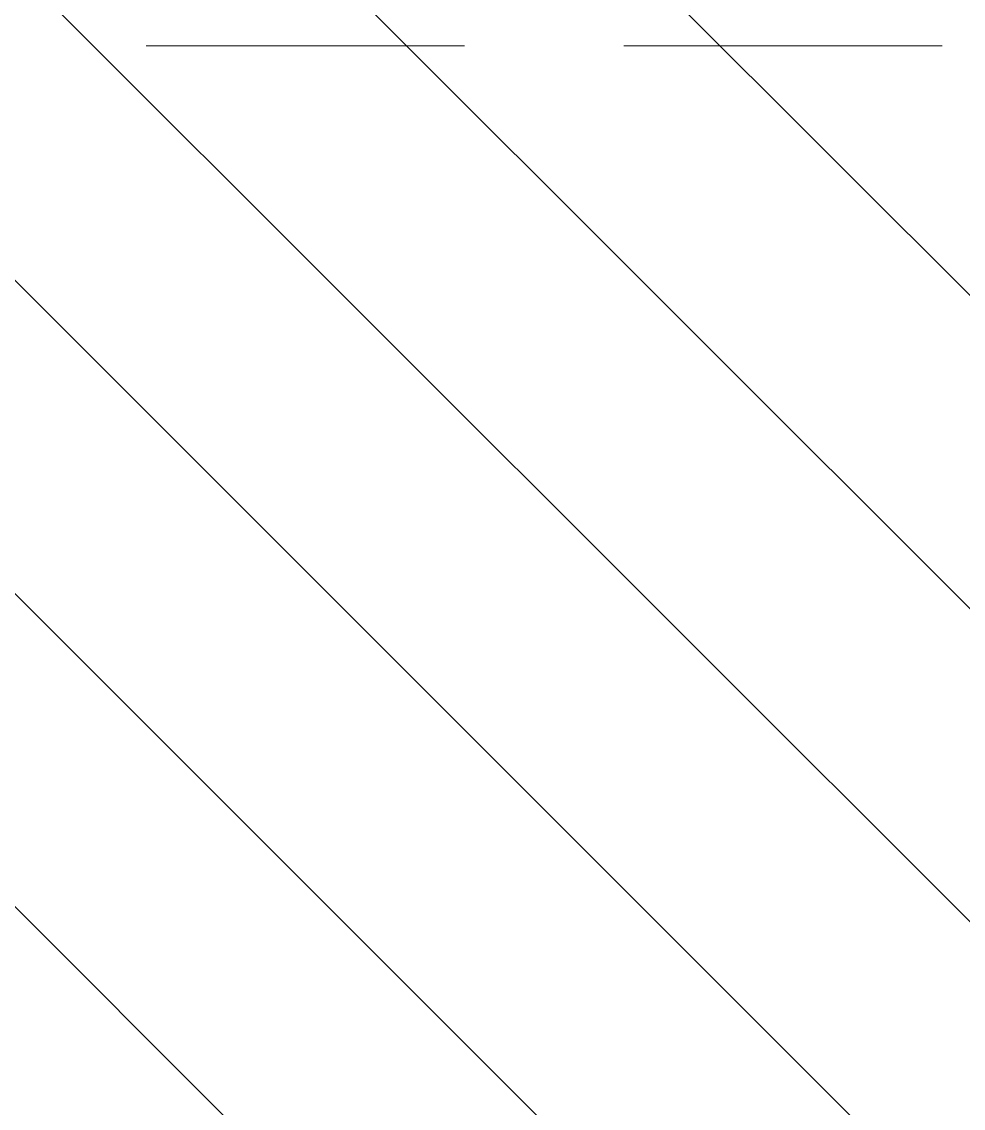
# Model space of a CAD drawing. Header units: feet. Extents: x 2175025 to 2179063, y 467811 to 470338.
# Drawn here: x 2176680.7 to 2176723.2, y 469530.37 to 469579.44 of the extents above; entities that cross this region are included whole.
import ezdxf

# ---------------------------------------------------------------- set-up
doc = ezdxf.new("R2010")
doc.units = ezdxf.units.FT
doc.header["$LTSCALE"] = 0.5
doc.header["$MEASUREMENT"] = 0
doc.linetypes.add('HIDDEN', pattern=[0.375, 0.25, -0.125])
doc.layers.add('GRID', color=254, linetype='HIDDEN')
doc.layers.add('wetlands_formatted', color=70, linetype='CONTINUOUS')

msp = doc.modelspace()

# ---------------------------------------------------------------- hatches: boundary and pattern name
at = {"layer": 'wetlands_formatted'}
h = msp.add_hatch(dxfattribs=at)
h.set_pattern_fill('ANSI31', color=5, scale=80, angle=90, style=0)
h.paths.add_polyline_path([(2176770.028, 469494.342), (2176773.843, 469580.525), (2176768.779, 469582.689), (2176763.305, 469587.087), (2176756.716, 469598.31), (2176753.828, 469610.609), (2176751.72, 469621.294), (2176750.722, 469631.004), (2176746.052, 469635.632), (2176742.955, 469637.835), (2176738.953, 469638.287), (2176736.943, 469637.752), (2176734.843, 469636.496), (2176732.97, 469634.116), (2176732.388, 469632.52), (2176729.623, 469629.35), (2176728.231, 469627.043), (2176726.123, 469624.011), (2176728.037, 469615.673), (2176718.024, 469609.384), (2176664.339, 469592.375), (2176661.267, 469551.318), (2176658.643, 469495.495), (2176650.3, 469438.19), (2176649.732, 469378.919), (2176666.894, 469344.102), (2176694.765, 469312.992), (2176718.906, 469291.362), (2176765.557, 469288.591), (2176767.291, 469403.225)])

# ---------------------------------------------------------------- linework, layer by layer
at = {"layer": 'GRID', "color": 252, "linetype": 'HIDDEN', "lineweight": 0, "ltscale": 115}
msp.add_line((2175090.689, 469578.351), (2178996.689, 469578.351), dxfattribs=at)

doc.saveas('drawing.dxf')
